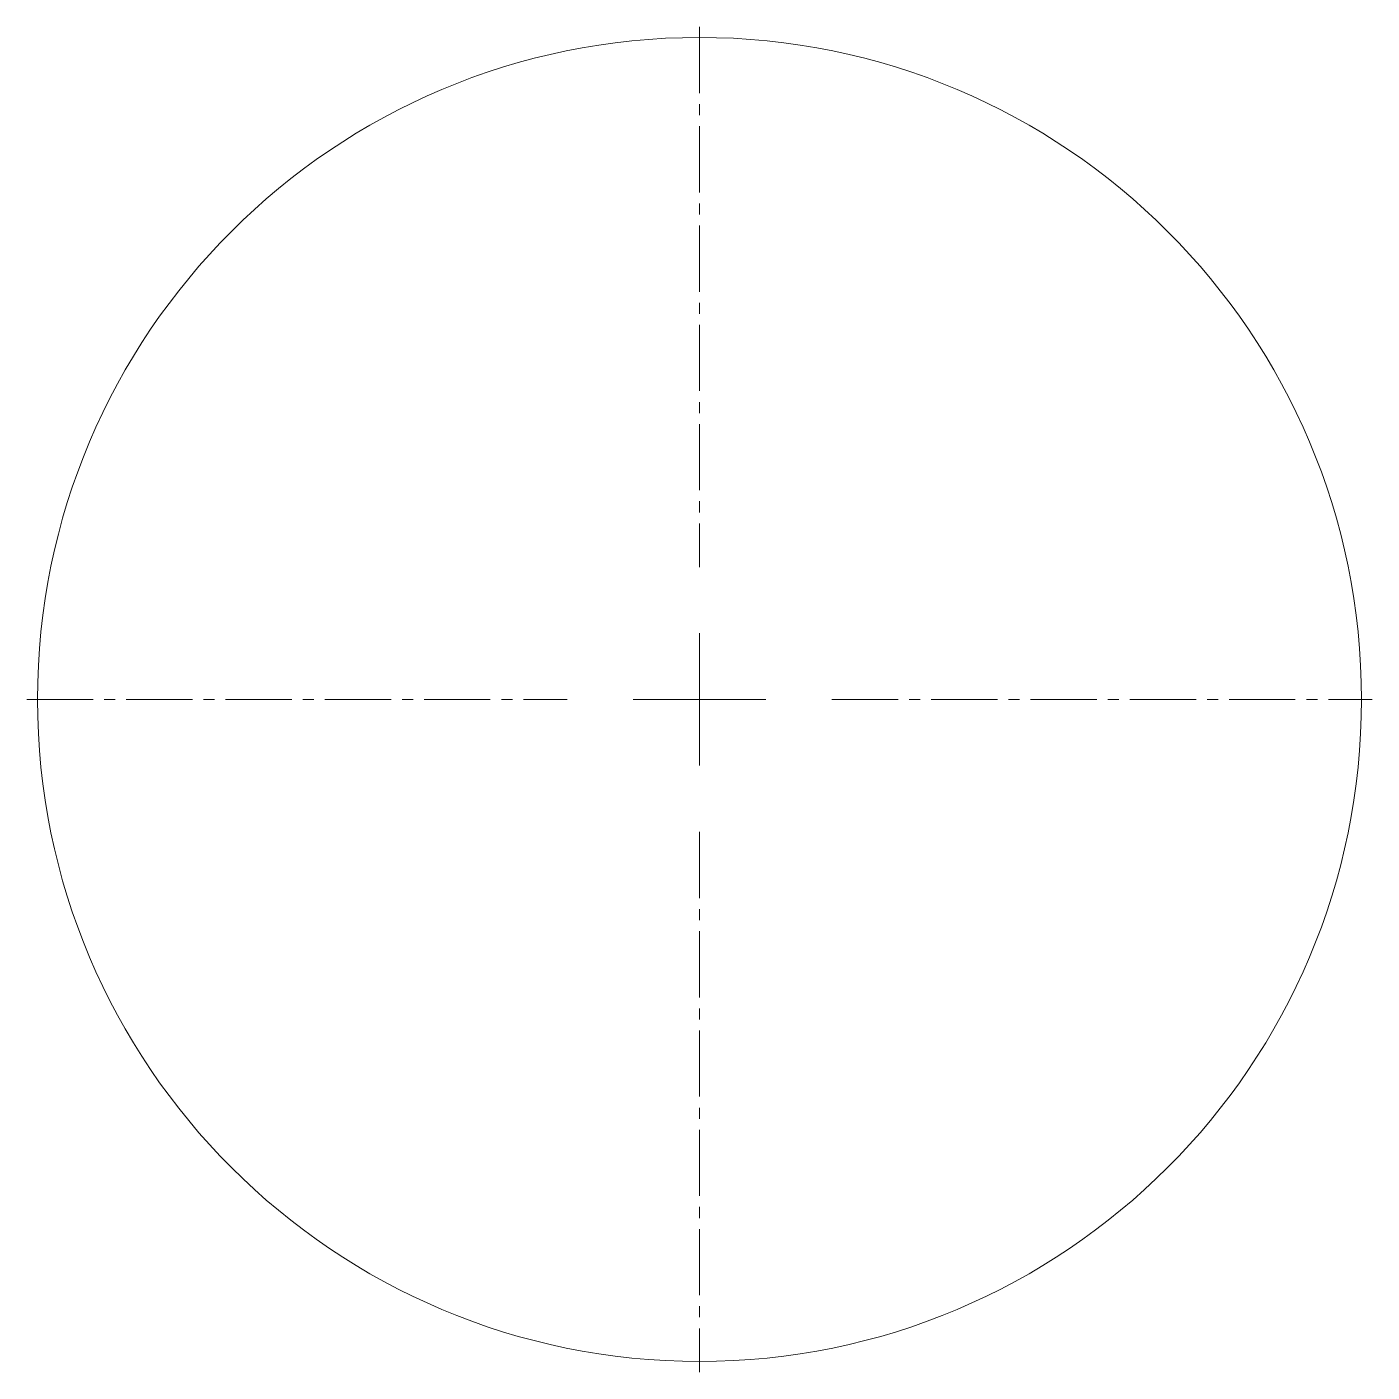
# Model space of a CAD drawing. Header units: inches. Extents: x 300.1 to 315.4, y -473.5 to -458.2.
import ezdxf

# ---------------------------------------------------------------- set-up
doc = ezdxf.new("R2010")
doc.units = ezdxf.units.IN
doc.header["$MEASUREMENT"] = 0
doc.linetypes.add('CENTER2', pattern=[1.125, 0.75, -0.125, 0.125, -0.125])
doc.layers.get('0').update_dxf_attribs({"color": 2, "lineweight": 9})
doc.layers.add('E201-Electrical-2nd-floor', color=1, linetype='Continuous', lineweight=9)

msp = doc.modelspace()

# ---------------------------------------------------------------- linework, layer by layer
msp.add_circle((307.755, -465.854), 7.5)
at = {"layer": 'E201-Electrical-2nd-floor', "linetype": 'CENTER2'}
for p, q in [((307.755, -458.234), (307.755, -464.354)), ((300.135, -465.854), (306.255, -465.854)), ((309.255, -465.854), (315.375, -465.854)), ((307.755, -467.354), (307.755, -473.474))]:
    msp.add_line(p, q, dxfattribs=at)
at = {"layer": 'E201-Electrical-2nd-floor', "linetype": 'Continuous'}
for p, q in [((307.755, -465.104), (307.755, -466.604)), ((307.005, -465.854), (308.505, -465.854))]:
    msp.add_line(p, q, dxfattribs=at)
at = {"layer": 'E201-Electrical-2nd-floor'}
msp.add_circle((307.755, -465.854), 7.5, dxfattribs=at)

doc.saveas('drawing.dxf')
